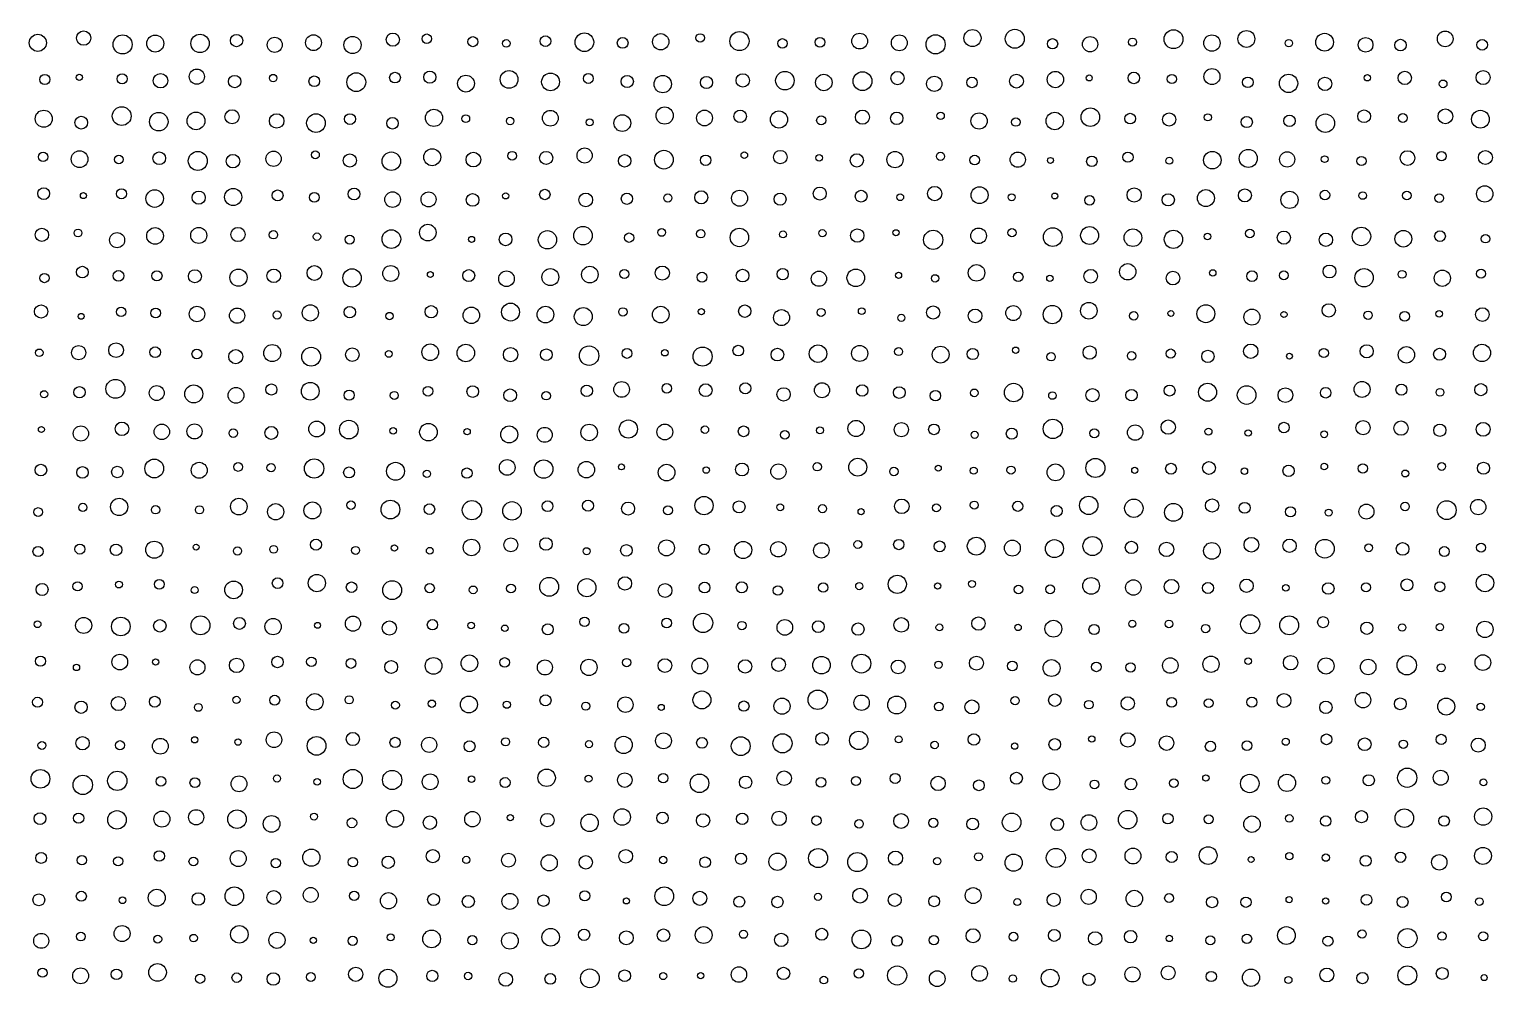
# Model space of a CAD drawing. Extents: x -295 to 305, y -195 to 205.
# Drawn here: x 155.4 to 230.6, y 105.4 to 154.6 of the extents above; entities that cross this region are included whole.
import ezdxf

# ---------------------------------------------------------------- set-up
doc = ezdxf.new("R2010")
doc.units = 0

msp = doc.modelspace()

# ---------------------------------------------------------------- linework, layer by layer
at = {"layer": 'VIA'}
for centre, radius in [((155.8251, 153.9321), 0.4399), ((158.1767, 154.1767), 0.3695), ((160.1811, 153.8508), 0.489), ((161.8559, 153.8959), 0.4391), ((164.1559, 153.9029), 0.4706), ((166.0332, 154.0477), 0.3181), ((167.9916, 153.8302), 0.3859), ((169.9843, 153.9411), 0.4085), ((171.99, 153.8234), 0.4423), ((174.0561, 154.0986), 0.338), ((175.8004, 154.1453), 0.2419), ((178.1741, 153.9927), 0.2588), ((181.8986, 154.0169), 0.2751), ((183.8992, 153.9632), 0.4788), ((185.8634, 153.9292), 0.2764), ((187.8193, 153.9888), 0.417), ((189.8449, 154.1865), 0.2148), ((191.8646, 154.0235), 0.4911), ((195.999, 153.9594), 0.2483), ((198.0377, 154.0208), 0.4034), ((200.0751, 153.9357), 0.408), ((201.938, 153.8541), 0.492), ((203.832, 154.1779), 0.4392), ((206.0057, 154.1411), 0.4873), ((209.8753, 153.8601), 0.3904), ((214.1616, 154.1184), 0.4837), ((216.132, 153.9194), 0.4209), ((217.903, 154.1316), 0.4337), ((221.9213, 153.965), 0.4569), ((224.0276, 153.8294), 0.3783), ((228.1136, 154.1368), 0.4023), ((179.8832, 153.9061), 0.1955), ((194.0744, 153.9065), 0.2424), ((207.9484, 153.8868), 0.2612), ((212.0525, 153.9688), 0.2073), ((220.084, 153.9191), 0.1897), ((225.8197, 153.8155), 0.2977), ((230.0139, 153.8307), 0.2716), ((156.1808, 152.0466), 0.2614), ((157.9537, 152.1582), 0.1634), ((160.1499, 152.0826), 0.2592), ((162.1265, 151.9873), 0.3705), ((163.9908, 152.1966), 0.3905), ((165.9349, 151.9442), 0.3185), ((167.9117, 152.1233), 0.1916), ((170.0245, 151.958), 0.2734), ((172.1826, 151.913), 0.4821), ((174.1702, 152.1481), 0.2743), ((175.9592, 152.1736), 0.3118), ((177.816, 151.8388), 0.4311), ((180.0303, 152.0539), 0.4548), ((182.1595, 151.9262), 0.4569), ((184.1041, 152.1039), 0.2536), ((186.0992, 151.9469), 0.3143), ((187.9243, 151.8132), 0.4475), ((190.1717, 151.8995), 0.3112), ((192.0341, 152.0041), 0.3447), ((194.1978, 151.9912), 0.4765), ((196.1963, 151.8963), 0.4213), ((198.1856, 151.9636), 0.4823), ((199.9802, 152.1256), 0.3411), ((201.8716, 151.8273), 0.3923), ((203.8074, 151.901), 0.2704), ((206.0915, 151.9686), 0.355), ((208.0908, 152.0499), 0.4194), ((209.8308, 152.1317), 0.1538), ((212.1203, 152.1286), 0.298), ((214.0755, 152.0739), 0.2368), ((216.1356, 152.1984), 0.4106), ((217.9787, 151.9061), 0.2716), ((220.0675, 151.8514), 0.4718), ((221.9406, 151.8232), 0.3442), ((224.1183, 152.138), 0.1615), ((226.0367, 152.1306), 0.3432), ((228.0081, 151.8257), 0.1984), ((230.0608, 152.15), 0.3602), ((156.1277, 150.0347), 0.4387), ((160.1314, 150.1711), 0.4826), ((165.8017, 150.1349), 0.3639), ((176.17, 150.0785), 0.4413), ((182.1495, 150.062), 0.4046), ((188.0231, 150.1986), 0.4424), ((190.0685, 150.0733), 0.4066), ((191.901, 150.1573), 0.3219), ((198.1805, 150.1168), 0.3645), ((209.8885, 150.116), 0.4747), ((223.9518, 150.161), 0.3271), ((228.1271, 150.1563), 0.38), ((229.9246, 150.0105), 0.4569), ((158.0548, 149.8365), 0.3289), ((162.0359, 149.8847), 0.4756), ((163.9497, 149.9239), 0.4565), ((168.0905, 149.9211), 0.3734), ((170.1115, 149.8111), 0.4799), ((171.8581, 150.0156), 0.2801), ((174.0453, 149.8008), 0.2961), ((177.8066, 150.0373), 0.1985), ((180.0838, 149.9156), 0.1923), ((184.1701, 149.8505), 0.183), ((185.8468, 149.8131), 0.4296), ((193.8944, 149.9973), 0.4409), ((196.0621, 149.9519), 0.2328), ((199.941, 150.0562), 0.3166), ((202.1988, 150.1852), 0.1881), ((204.1722, 149.9191), 0.417), ((206.0585, 149.862), 0.2159), ((208.0605, 149.9174), 0.4478), ((211.9314, 150.0414), 0.276), ((213.9363, 149.9938), 0.3389), ((215.9236, 150.1071), 0.1846), ((217.9191, 149.8668), 0.2899), ((220.1202, 149.9292), 0.2957), ((221.9596, 149.8048), 0.4748), ((225.9397, 150.0748), 0.228), ((156.0968, 148.0754), 0.2438), ((157.969, 147.9601), 0.4297), ((162.0587, 148.0029), 0.3255), ((164.0415, 147.8683), 0.4889), ((165.8463, 147.8573), 0.3479), ((167.9323, 147.9789), 0.3945), ((170.0804, 148.1803), 0.2025), ((171.8484, 147.8926), 0.3398), ((173.983, 147.8547), 0.4734), ((176.0811, 148.0611), 0.4371), ((178.1993, 147.9354), 0.3781), ((180.1926, 148.1359), 0.2242), ((181.9321, 148.0233), 0.3378), ((183.9095, 148.1454), 0.3898), ((185.9637, 147.8706), 0.3208), ((187.9836, 147.9332), 0.4797), ((192.1143, 148.1632), 0.1678), ((193.9621, 148.0653), 0.3464), ((195.9593, 148.0263), 0.1694), ((197.8922, 147.8964), 0.342), ((199.8544, 147.9372), 0.4179), ((202.1888, 148.1015), 0.2108), ((206.1599, 147.933), 0.3911), ((211.8199, 148.0626), 0.2626), ((216.1568, 147.9101), 0.4502), ((218.0001, 147.9967), 0.4643), ((219.999, 147.9444), 0.3911), ((226.1774, 148.0167), 0.3771), ((227.9247, 148.1137), 0.2339), ((230.1769, 148.0456), 0.3597), ((159.9858, 147.9421), 0.2246), ((190.1283, 147.9024), 0.2669), ((203.9426, 147.911), 0.2489), ((207.8373, 147.8939), 0.154), ((209.9632, 147.8476), 0.2673), ((213.9501, 147.8803), 0.1784), ((221.923, 147.9604), 0.1728), ((223.8129, 147.8645), 0.2368), ((156.1279, 146.1904), 0.3022), ((158.1646, 146.0886), 0.1552), ((160.1222, 146.1842), 0.2565), ((161.8229, 145.9355), 0.4502), ((164.0864, 145.9843), 0.339), ((165.8563, 146.0158), 0.4382), ((168.1397, 146.1001), 0.2785), ((170.0246, 145.9963), 0.2497), ((172.0658, 146.1696), 0.305), ((174.046, 145.8847), 0.4004), ((175.8922, 145.8936), 0.3846), ((178.1573, 145.8658), 0.3237), ((179.8552, 146.0751), 0.1581), ((181.8652, 146.1459), 0.2677), ((183.9673, 145.864), 0.3522), ((186.0824, 145.9264), 0.29), ((188.1835, 145.966), 0.2111), ((189.9024, 145.9979), 0.3364), ((191.8703, 145.9517), 0.411), ((193.9493, 145.9073), 0.311), ((195.9893, 146.1917), 0.3351), ((198.1144, 146.0573), 0.3033), ((200.1254, 146.003), 0.1719), ((201.8925, 146.1924), 0.369), ((204.1978, 146.1107), 0.4332), ((205.8464, 146.0042), 0.1801), ((208.0584, 146.0663), 0.1522), ((209.8475, 145.8457), 0.2471), ((212.1381, 146.1201), 0.367), ((213.8906, 145.8742), 0.3127), ((215.8235, 145.9604), 0.4362), ((217.8244, 146.1), 0.3342), ((220.1188, 145.8699), 0.4429), ((221.9358, 146.1147), 0.2472), ((223.8814, 146.0922), 0.1955), ((226.1484, 146.0893), 0.2228), ((227.8083, 145.9553), 0.2275), ((230.1458, 146.1748), 0.4218), ((161.8435, 144.0172), 0.429), ((164.0888, 144.0418), 0.413), ((166.1056, 144.0906), 0.3648), ((175.8545, 144.1901), 0.4249), ((183.8279, 144.0305), 0.4776), ((207.9564, 143.9589), 0.48), ((209.8484, 144.0392), 0.4596), ((223.8125, 143.992), 0.4753), ((156.0319, 144.0732), 0.3433), ((157.889, 144.1686), 0.2016), ((159.8953, 143.8009), 0.3869), ((167.9215, 144.0787), 0.2183), ((170.1635, 143.9806), 0.1915), ((171.8401, 143.8305), 0.2302), ((173.9825, 143.8555), 0.479), ((178.1066, 143.841), 0.1538), ((179.8518, 143.8395), 0.328), ((182.0008, 143.8179), 0.4703), ((186.1961, 143.9279), 0.2403), ((187.8653, 144.1949), 0.1984), ((189.8752, 144.127), 0.2134), ((191.861, 143.9379), 0.4739), ((194.1023, 144.0966), 0.176), ((196.1234, 144.1553), 0.1861), ((197.9168, 144.0375), 0.3424), ((199.9041, 144.1827), 0.1561), ((201.8131, 143.817), 0.494), ((204.1454, 144.0226), 0.4003), ((205.861, 144.1847), 0.208), ((212.0748, 143.9271), 0.4533), ((214.1564, 143.8412), 0.4702), ((215.9007, 143.992), 0.1681), ((218.0854, 144.1389), 0.2206), ((219.8297, 143.9303), 0.3374), ((221.9889, 143.8186), 0.3438), ((225.965, 143.873), 0.4288), ((227.8478, 144.0048), 0.2757), ((230.1835, 143.8729), 0.2172), ((158.1106, 142.1569), 0.2991), ((159.9663, 141.9652), 0.2757), ((161.9424, 141.968), 0.2612), ((163.8916, 141.9483), 0.3356), ((166.1291, 141.8741), 0.4397), ((167.9451, 141.968), 0.3499), ((170.033, 142.1151), 0.3798), ((171.9624, 141.8579), 0.4719), ((173.9518, 142.0862), 0.4085), ((175.9859, 142.0337), 0.1531), ((177.9602, 141.9833), 0.3052), ((179.8978, 141.8174), 0.401), ((182.1502, 141.9015), 0.4357), ((184.18, 142.0312), 0.426), ((185.9528, 142.0617), 0.2293), ((187.9002, 142.1094), 0.3633), ((192.0237, 141.9775), 0.3248), ((194.0835, 142.053), 0.2905), ((195.9451, 141.8196), 0.3894), ((197.8382, 141.8658), 0.4503), ((204.0415, 142.1213), 0.4231), ((209.905, 141.9487), 0.3502), ((211.8061, 142.1755), 0.4206), ((214.1322, 141.8543), 0.3504), ((216.1776, 142.1169), 0.1639), ((218.1898, 141.9488), 0.2725), ((219.824, 141.9927), 0.2258), ((222.1714, 142.1921), 0.332), ((223.947, 141.8709), 0.4739), ((225.9019, 142.0449), 0.204), ((227.9673, 141.8455), 0.417), ((229.9553, 142.0782), 0.2267), ((156.1649, 141.8544), 0.2377), ((189.9415, 141.8991), 0.2543), ((200.0357, 141.9953), 0.1559), ((201.9118, 141.8383), 0.1896), ((206.1867, 141.9122), 0.2429), ((207.8076, 141.84), 0.1633), ((155.9903, 140.1361), 0.3425), ((158.0506, 139.8881), 0.1502), ((160.1011, 140.1159), 0.2433), ((161.8805, 140.0566), 0.2481), ((163.9993, 140.0069), 0.3962), ((166.0611, 139.9223), 0.3915), ((168.1199, 139.9586), 0.2082), ((169.822, 140.0649), 0.4177), ((171.8461, 140.1004), 0.2927), ((173.8903, 139.9033), 0.19), ((176.0309, 140.1267), 0.3163), ((178.0936, 139.938), 0.4221), ((180.1061, 140.1062), 0.4594), ((181.8987, 139.9781), 0.4275), ((183.8416, 139.8751), 0.4612), ((185.8786, 140.1172), 0.2152), ((187.8191, 139.9762), 0.4264), ((189.9105, 140.1298), 0.1594), ((192.1356, 140.1511), 0.3195), ((194.0245, 139.8207), 0.4109), ((196.0559, 140.0878), 0.2059), ((198.1433, 140.1524), 0.1728), ((200.1801, 139.8119), 0.1822), ((201.8149, 140.0867), 0.3412), ((203.9684, 139.9096), 0.3485), ((205.9296, 140.0563), 0.387), ((207.9366, 139.9781), 0.4713), ((209.8087, 140.175), 0.4256), ((212.1167, 139.9118), 0.2168), ((214.0237, 140.0352), 0.1511), ((215.8201, 140.0229), 0.4615), ((218.1852, 139.8506), 0.4119), ((219.8336, 139.9828), 0.1558), ((222.1343, 140.1934), 0.3436), ((224.1535, 139.9403), 0.218), ((226.0309, 139.8855), 0.2484), ((227.8037, 140.0213), 0.1697), ((230.0253, 139.9797), 0.3493), ((159.8416, 138.1521), 0.378), ((167.8655, 138.0021), 0.4393), ((175.98, 138.0424), 0.4286), ((177.807, 138.0076), 0.4497), ((195.8972, 137.97), 0.4508), ((218.1276, 138.0972), 0.3697), ((224.0834, 138.0916), 0.3382), ((230.0044, 138.0113), 0.444), ((155.8956, 138.016), 0.1942), ((157.9201, 138.0216), 0.3665), ((161.8499, 138.0466), 0.2764), ((163.9934, 137.9576), 0.2508), ((165.9894, 137.8171), 0.3605), ((169.8635, 137.8159), 0.4842), ((171.9746, 137.9189), 0.3484), ((173.8481, 137.9561), 0.1706), ((180.1054, 137.9205), 0.3697), ((181.9447, 137.9175), 0.2987), ((184.1388, 137.8681), 0.4991), ((186.0875, 137.9827), 0.2524), ((188.0333, 138.0177), 0.1654), ((189.9708, 137.8203), 0.4917), ((191.8044, 138.129), 0.2739), ((193.8129, 137.9239), 0.3241), ((198.0387, 137.9833), 0.4136), ((200.0379, 138.0787), 0.2022), ((202.1973, 137.9218), 0.4317), ((203.8464, 137.9521), 0.2881), ((206.0548, 138.1489), 0.162), ((207.8702, 137.8095), 0.2136), ((209.854, 138.0267), 0.3411), ((212.0069, 137.8613), 0.2184), ((214.0172, 137.9743), 0.2366), ((215.9261, 137.8311), 0.3191), ((220.1159, 137.8435), 0.1508), ((221.8817, 138.0043), 0.2334), ((226.1232, 137.911), 0.4218), ((227.829, 137.9381), 0.3092), ((157.9639, 135.9913), 0.2906), ((159.8078, 136.1647), 0.4869), ((161.9344, 135.9491), 0.3832), ((163.8325, 135.9036), 0.4633), ((166.004, 135.8303), 0.4073), ((167.8221, 136.1306), 0.2861), ((169.818, 136.0403), 0.4563), ((175.8657, 136.0432), 0.249), ((178.1622, 136.0239), 0.2995), ((180.086, 135.8358), 0.3253), ((184.0208, 136.0645), 0.2926), ((185.8107, 136.1351), 0.4046), ((188.1326, 136.1902), 0.2439), ((190.1262, 136.0937), 0.3284), ((192.1655, 136.1913), 0.2878), ((194.1323, 135.8816), 0.3428), ((196.1051, 136.0919), 0.3867), ((198.1642, 136.0793), 0.2944), ((200.0731, 135.9743), 0.3012), ((203.9234, 135.957), 0.1983), ((205.9444, 135.9734), 0.4745), ((209.9982, 135.8403), 0.3379), ((213.9575, 136.0772), 0.2832), ((215.9081, 135.9909), 0.4606), ((217.9168, 135.8462), 0.4797), ((219.9069, 135.8406), 0.3774), ((221.9754, 135.9652), 0.2709), ((223.8435, 136.1377), 0.4091), ((225.8676, 136.121), 0.283), ((227.846, 135.9832), 0.2015), ((229.9427, 136.1218), 0.3129), ((156.1477, 135.8875), 0.1828), ((171.8163, 135.8427), 0.2597), ((174.1314, 135.8248), 0.2071), ((181.9342, 135.8111), 0.2172), ((201.928, 135.8135), 0.2676), ((207.9401, 135.8193), 0.1931), ((212.0053, 135.8426), 0.2942), ((156.0062, 134.0771), 0.1561), ((158.0367, 133.8727), 0.3911), ((160.1445, 134.1131), 0.3464), ((162.1944, 133.9569), 0.397), ((163.8719, 133.9793), 0.3877), ((165.8651, 133.8893), 0.2213), ((167.8167, 133.9014), 0.3298), ((170.1505, 134.1006), 0.4063), ((171.8, 134.0718), 0.479), ((174.0764, 134.0088), 0.1737), ((175.8871, 133.9418), 0.4503), ((177.8732, 133.966), 0.1644), ((180.036, 133.8217), 0.4378), ((181.8627, 133.802), 0.3833), ((184.1445, 133.9237), 0.4225), ((186.1595, 134.0987), 0.4673), ((188.0281, 133.9511), 0.4062), ((190.0899, 134.0673), 0.1923), ((192.0773, 133.983), 0.275), ((194.1958, 133.8028), 0.2205), ((195.9988, 134.034), 0.1795), ((197.8542, 134.1314), 0.4154), ((200.1804, 134.0698), 0.3692), ((201.8555, 134.0831), 0.2753), ((203.9466, 133.8019), 0.1814), ((205.8521, 133.862), 0.2838), ((207.9623, 134.1083), 0.4962), ((210.09, 133.88), 0.2268), ((212.1914, 133.9169), 0.3948), ((213.8864, 134.1972), 0.3685), ((215.9562, 133.9673), 0.18), ((217.9944, 133.8968), 0.1628), ((219.8325, 134.1775), 0.2699), ((221.8983, 133.831), 0.1747), ((223.8972, 134.1687), 0.3664), ((225.8468, 134.1467), 0.3691), ((227.8392, 134.0343), 0.3158), ((230.064, 134.0867), 0.3576), ((161.8047, 132.0733), 0.4827), ((164.1127, 131.9808), 0.4103), ((170.0149, 132.0735), 0.4962), ((174.1971, 131.932), 0.4597), ((179.9343, 132.1299), 0.4046), ((181.8068, 132.0443), 0.4734), ((184.0011, 132.0134), 0.424), ((197.9404, 132.1415), 0.4614), ((210.1457, 132.1016), 0.489), ((215.982, 132.1007), 0.3273), ((230.0836, 132.0879), 0.3087), ((155.9798, 131.993), 0.2995), ((158.1191, 131.8727), 0.2984), ((159.9058, 131.895), 0.2934), ((166.1163, 132.1514), 0.223), ((167.8042, 132.116), 0.2162), ((171.8141, 131.8699), 0.2813), ((175.8093, 131.8002), 0.1844), ((177.8646, 131.8359), 0.2647), ((185.8035, 132.1569), 0.1545), ((188.1202, 131.8662), 0.4257), ((190.1539, 131.9919), 0.1627), ((191.9956, 132.0231), 0.3327), ((193.8651, 131.9172), 0.3926), ((195.8612, 132.1661), 0.2187), ((199.8006, 131.9221), 0.2194), ((202.0783, 132.0891), 0.1535), ((203.8994, 131.9613), 0.1805), ((205.8122, 131.9908), 0.2072), ((208.0985, 131.8766), 0.4342), ((212.1691, 131.982), 0.1578), ((214.0315, 132.0639), 0.2772), ((217.8011, 131.9366), 0.1673), ((220.0723, 131.9533), 0.2929), ((221.9058, 132.1707), 0.169), ((223.8847, 132.0789), 0.2386), ((226.0662, 131.8183), 0.1787), ((227.933, 132.1797), 0.2014), ((158.1335, 130.076), 0.2104), ((160.0006, 130.101), 0.4419), ((161.8719, 129.9524), 0.2132), ((164.1301, 129.9508), 0.21), ((166.1484, 130.1165), 0.4262), ((168.0412, 129.8516), 0.4177), ((169.9314, 129.9229), 0.4365), ((171.9091, 130.1909), 0.215), ((173.9337, 129.9657), 0.4808), ((175.9375, 129.985), 0.2715), ((178.1218, 129.9333), 0.4942), ((180.1811, 129.8961), 0.4754), ((182.0077, 130.1372), 0.2761), ((184.0854, 130.1623), 0.2843), ((186.1446, 130.0163), 0.3339), ((188.1882, 129.9243), 0.2336), ((190.0435, 130.1692), 0.4701), ((191.8467, 130.1027), 0.3068), ((193.9577, 130.0814), 0.177), ((196.1327, 130.0103), 0.2078), ((200.1995, 130.133), 0.3743), ((201.9799, 130.0527), 0.203), ((203.9264, 130.1916), 0.2061), ((206.1565, 130.132), 0.2597), ((208.1584, 129.8938), 0.2812), ((209.8051, 130.1783), 0.4696), ((212.1217, 130.0338), 0.4718), ((214.1567, 129.8224), 0.459), ((216.1392, 130.1731), 0.3407), ((217.8156, 130.0535), 0.2812), ((224.0702, 129.8606), 0.3843), ((226.0518, 130.1166), 0.2203), ((228.1931, 129.9352), 0.4844), ((229.8114, 130.0932), 0.3952), ((155.8457, 129.84), 0.2229), ((198.1122, 129.8579), 0.1556), ((220.1702, 129.8451), 0.2598), ((222.1332, 129.8068), 0.1773), ((155.8353, 127.8114), 0.2614), ((157.9862, 127.9353), 0.2568), ((159.8433, 127.8958), 0.297), ((161.8069, 127.904), 0.4385), ((163.9531, 128.0369), 0.1505), ((166.0792, 127.8392), 0.21), ((167.9396, 127.9235), 0.2012), ((170.1132, 128.1633), 0.2876), ((172.145, 127.8687), 0.206), ((174.1416, 127.9874), 0.1617), ((175.958, 127.8479), 0.1766), ((178.0993, 128.0178), 0.4231), ((180.1199, 128.1571), 0.3579), ((181.9258, 128.1955), 0.3195), ((184.0133, 127.8273), 0.1794), ((186.0558, 127.87), 0.2961), ((188.1175, 127.9961), 0.4083), ((190.0546, 127.9256), 0.2642), ((192.0534, 127.8916), 0.4404), ((193.8606, 127.9255), 0.3944), ((196.07, 127.869), 0.3962), ((197.9469, 128.1711), 0.2045), ((200.0475, 128.1668), 0.2627), ((202.1446, 128.0721), 0.2798), ((204.0259, 128.0853), 0.4575), ((205.8823, 127.9873), 0.409), ((208.0454, 127.9582), 0.4626), ((209.9974, 128.0909), 0.4897), ((211.9958, 128.0206), 0.3173), ((213.8005, 127.92), 0.3699), ((216.1348, 127.8416), 0.4289), ((218.1614, 128.1571), 0.3792), ((220.118, 128.1052), 0.3436), ((221.9345, 127.9556), 0.4803), ((224.183, 128.0015), 0.2009), ((225.9249, 127.947), 0.3257), ((228.0698, 127.8106), 0.2537), ((229.9579, 128.0101), 0.2286), ((162.0629, 126.1269), 0.2546), ((168.1412, 126.1864), 0.2732), ((170.1565, 126.19), 0.4435), ((182.0877, 125.9978), 0.4851), ((184.0252, 125.9514), 0.4662), ((185.9823, 126.1727), 0.3441), ((199.9713, 126.1261), 0.4667), ((209.9277, 126.0452), 0.4297), ((214.0563, 126.0094), 0.3709), ((217.9117, 126.0518), 0.3434), ((226.1496, 126.0985), 0.3062), ((230.1599, 126.1947), 0.4471), ((156.0423, 125.857), 0.3111), ((157.8647, 126.0205), 0.2368), ((159.9928, 126.1163), 0.1762), ((163.876, 125.8313), 0.1813), ((165.8804, 125.8408), 0.4535), ((171.939, 125.9762), 0.27), ((174.0237, 125.8272), 0.4862), ((175.9504, 125.9328), 0.2408), ((178.1851, 125.8396), 0.1991), ((180.128, 125.9108), 0.227), ((188.0403, 125.8104), 0.3538), ((190.0718, 125.9594), 0.2772), ((191.9849, 125.9719), 0.2838), ((193.8399, 125.8078), 0.2455), ((196.1655, 125.9611), 0.2441), ((198.0186, 126.0333), 0.1828), ((202.0418, 126.0434), 0.1592), ((203.8072, 126.1462), 0.1788), ((206.1977, 125.8625), 0.226), ((207.8231, 125.8691), 0.2232), ((212.0979, 125.964), 0.3972), ((215.9282, 125.9403), 0.2825), ((219.9282, 125.9493), 0.1707), ((222.1072, 125.9122), 0.2981), ((224.05, 125.9711), 0.2311), ((227.84, 126.0035), 0.2574), ((155.8117, 124.0761), 0.1734), ((158.1791, 124.0131), 0.412), ((160.0865, 123.9604), 0.4783), ((162.0889, 123.9921), 0.3214), ((164.1798, 124.0179), 0.4866), ((166.1811, 124.117), 0.3044), ((167.9097, 123.9541), 0.4193), ((170.1924, 124.021), 0.1518), ((172.0117, 124.1071), 0.3893), ((173.8823, 123.8808), 0.3655), ((176.0948, 124.0535), 0.2651), ((178.0847, 124.0111), 0.1654), ((183.9056, 124.1997), 0.243), ((185.9314, 123.8704), 0.2514), ((188.1248, 124.1388), 0.2481), ((189.992, 124.1436), 0.4962), ((191.9907, 124.0048), 0.2175), ((194.1954, 123.9124), 0.4004), ((195.9127, 123.9537), 0.3017), ((197.9539, 123.8267), 0.3138), ((200.1765, 124.0433), 0.3762), ((204.1413, 124.1124), 0.3426), ((207.9892, 123.8488), 0.4333), ((212.0399, 124.0996), 0.1807), ((213.9266, 124.0954), 0.1961), ((218.0974, 124.0769), 0.4889), ((220.1038, 124.0212), 0.4842), ((221.8442, 124.1825), 0.2839), ((224.0921, 123.8702), 0.3131), ((230.1558, 123.8121), 0.42), ((179.8147, 123.8703), 0.1653), ((182.0196, 123.8153), 0.2823), ((202.1374, 123.9111), 0.1785), ((206.1733, 123.9143), 0.1659), ((210.0793, 123.809), 0.2614), ((215.8092, 123.8503), 0.2166), ((225.9084, 123.9123), 0.1891), ((227.8458, 123.9261), 0.1861), ((155.962, 122.1836), 0.2613), ((157.8093, 121.857), 0.1616), ((160.0358, 122.1358), 0.4025), ((161.8755, 122.1354), 0.1629), ((164.0212, 121.8612), 0.3868), ((166.0331, 121.9641), 0.3722), ((168.1325, 122.1367), 0.2916), ((169.8731, 122.1473), 0.2423), ((171.9087, 122.0645), 0.2525), ((173.9717, 121.8826), 0.3305), ((176.1509, 121.9398), 0.4286), ((177.9912, 122.0723), 0.4279), ((179.8026, 122.114), 0.2471), ((181.8696, 121.8574), 0.3852), ((184.1329, 121.8618), 0.4204), ((186.0717, 122.106), 0.2153), ((188.0327, 121.9531), 0.3494), ((189.8281, 121.9336), 0.404), ((192.1542, 121.9095), 0.3418), ((193.8747, 122.0045), 0.3526), ((196.0785, 121.9736), 0.4502), ((198.1254, 122.0528), 0.4838), ((200.0164, 121.883), 0.3543), ((202.0916, 121.9948), 0.191), ((204.0356, 122.0782), 0.3593), ((205.8817, 121.9321), 0.2478), ((207.8972, 121.8276), 0.4345), ((210.1954, 121.883), 0.2438), ((211.9562, 121.8581), 0.2404), ((213.9946, 121.9568), 0.4002), ((216.0856, 122.0218), 0.4179), ((217.992, 122.1786), 0.1656), ((220.174, 122.1019), 0.3708), ((221.9936, 121.9339), 0.4139), ((224.161, 121.8807), 0.3977), ((226.1424, 121.9721), 0.497), ((227.9097, 121.8425), 0.2053), ((230.05, 122.1061), 0.4016), ((159.9604, 120.0031), 0.363), ((161.8311, 120.0954), 0.2791), ((166.0264, 120.1907), 0.1844), ((167.9918, 120.1739), 0.255), ((170.0545, 120.0907), 0.423), ((171.8141, 120.1946), 0.2109), ((177.9671, 119.9559), 0.4334), ((181.9016, 120.1709), 0.2842), ((189.9359, 120.19), 0.4589), ((195.8825, 120.1965), 0.4975), ((198.1394, 120.0477), 0.3949), ((199.9366, 119.9304), 0.4597), ((206.0225, 120.1503), 0.2152), ((208.0616, 120.1754), 0.3204), ((219.8346, 120.1625), 0.3545), ((223.8948, 120.1811), 0.3974), ((155.8093, 120.0705), 0.2566), ((158.0456, 119.8158), 0.3178), ((164.069, 119.8056), 0.2014), ((174.1921, 119.9209), 0.2041), ((176.0629, 119.9964), 0.1894), ((179.9121, 119.9453), 0.1861), ((183.9707, 119.8681), 0.2081), ((186.0056, 119.9457), 0.3948), ((187.8477, 119.8077), 0.1534), ((192.0934, 119.8736), 0.2621), ((194.0515, 119.8663), 0.4138), ((202.1018, 119.8446), 0.2226), ((203.8057, 119.8286), 0.3582), ((209.8064, 119.9462), 0.2204), ((211.8068, 120.0097), 0.3405), ((214.0615, 120.0642), 0.247), ((215.9655, 120.025), 0.2248), ((218.1864, 120.0723), 0.2591), ((221.9872, 119.8088), 0.32), ((225.8091, 119.9888), 0.3047), ((228.1684, 119.8489), 0.4359), ((229.9378, 119.8348), 0.1891), ((158.1203, 117.9657), 0.342), ((162.1144, 117.8116), 0.4045), ((163.8756, 118.1403), 0.1587), ((166.106, 118.0262), 0.1665), ((167.9553, 118.143), 0.3999), ((170.1415, 117.8307), 0.4803), ((172.0024, 118.1801), 0.3388), ((174.1758, 118.0071), 0.264), ((175.9256, 117.8825), 0.3882), ((179.85, 118.0359), 0.2091), ((181.8095, 118.0112), 0.2634), ((184.1352, 117.9189), 0.1829), ((185.9128, 117.8789), 0.4414), ((187.9608, 118.0898), 0.4049), ((189.941, 117.9849), 0.2765), ((191.928, 117.8162), 0.4826), ((194.0746, 117.9605), 0.4895), ((196.108, 118.186), 0.3278), ((197.9924, 118.1129), 0.4711), ((200.0462, 118.164), 0.1795), ((203.9071, 118.156), 0.2959), ((208.0595, 117.9077), 0.2964), ((209.9613, 118.1859), 0.1628), ((211.8132, 118.1347), 0.3727), ((213.8028, 117.9712), 0.3733), ((219.9254, 118.0423), 0.1826), ((222.0183, 118.1655), 0.2752), ((223.979, 117.9143), 0.3288), ((225.9653, 117.9135), 0.213), ((227.9091, 118.1632), 0.2606), ((229.8107, 117.8674), 0.3623), ((156.0328, 117.8521), 0.2017), ((160.0418, 117.8612), 0.2367), ((177.9977, 117.8091), 0.2826), ((201.8881, 117.8751), 0.1897), ((206.0006, 117.8179), 0.1651), ((216.0573, 117.8051), 0.2657), ((217.9342, 117.842), 0.2525), ((155.9569, 116.1378), 0.48), ((172.0015, 116.1286), 0.4908), ((181.9591, 116.1908), 0.4473), ((226.1645, 116.1934), 0.4935), ((158.1345, 115.8263), 0.4976), ((159.9058, 116.0332), 0.4951), ((162.1494, 116.0086), 0.243), ((163.8919, 115.9398), 0.2539), ((166.1595, 115.8816), 0.405), ((168.1103, 116.1549), 0.1827), ((170.1746, 115.9839), 0.1661), ((174.0237, 116.0788), 0.4946), ((175.9751, 115.9853), 0.4052), ((178.1042, 116.1213), 0.165), ((179.8275, 115.9474), 0.2543), ((184.1105, 116.1419), 0.1801), ((185.975, 116.0702), 0.3743), ((187.9474, 116.1722), 0.2432), ((189.8103, 115.9094), 0.4763), ((192.182, 115.9585), 0.3165), ((194.1577, 116.1701), 0.3738), ((196.0541, 115.9593), 0.2548), ((197.847, 116.0268), 0.2336), ((199.8619, 116.1605), 0.2589), ((202.0667, 115.9017), 0.3676), ((204.161, 115.8037), 0.2784), ((206.0921, 116.1668), 0.306), ((207.8842, 116), 0.4341), ((210.0946, 115.8521), 0.2232), ((211.9713, 115.8698), 0.2993), ((214.1749, 115.9167), 0.2164), ((215.8231, 116.1774), 0.1621), ((218.0779, 115.8984), 0.4729), ((219.9889, 115.9291), 0.4423), ((221.9848, 116.058), 0.199), ((224.1905, 116.0646), 0.286), ((227.8857, 116.1912), 0.383), ((230.0809, 115.9558), 0.1776), ((155.9365, 114.094), 0.3039), ((157.9205, 114.1157), 0.2623), ((159.8881, 114.0307), 0.4746), ((162.1975, 114.0702), 0.4102), ((163.9585, 114.1626), 0.3909), ((166.056, 114.0682), 0.4775), ((170.0118, 114.196), 0.1755), ((174.1702, 114.0863), 0.439), ((178.1474, 114.0645), 0.3958), ((181.9939, 114.0201), 0.3454), ((185.8395, 114.1743), 0.4234), ((187.9088, 114.1283), 0.2958), ((189.9924, 114.0044), 0.3418), ((192.0054, 114.085), 0.2916), ((193.8964, 114.1067), 0.372), ((200.1678, 113.9696), 0.3793), ((205.8455, 113.903), 0.4791), ((211.8029, 114.0423), 0.4769), ((213.8741, 114.0922), 0.2666), ((223.8144, 114.1914), 0.3119), ((226.0147, 114.12), 0.4775), ((230.0656, 114.1966), 0.4454), ((167.8317, 113.8249), 0.428), ((171.9548, 113.8766), 0.2497), ((175.9608, 113.8873), 0.345), ((180.0929, 114.1448), 0.1596), ((184.165, 113.876), 0.4481), ((195.8205, 113.9921), 0.2426), ((198.0075, 113.8278), 0.2181), ((201.826, 113.8785), 0.2344), ((203.8431, 113.8146), 0.3031), ((208.1868, 113.8084), 0.3263), ((209.8145, 113.8929), 0.404), ((215.9674, 114.0635), 0.2311), ((218.1899, 113.8099), 0.4219), ((220.1084, 114.104), 0.194), ((221.9807, 113.9699), 0.2676), ((228.0595, 113.9732), 0.2696), ((155.9952, 112.0732), 0.2789), ((158.0877, 111.9568), 0.2425), ((159.9487, 111.9015), 0.2356), ((162.0611, 112.1744), 0.2697), ((163.8144, 111.8893), 0.2255), ((166.1186, 112.0449), 0.4099), ((169.8749, 112.0917), 0.4417), ((172.0064, 111.8583), 0.2451), ((173.824, 111.8529), 0.3173), ((176.1144, 112.1643), 0.3358), ((177.8332, 111.9721), 0.1868), ((179.9976, 111.959), 0.3587), ((182.0923, 111.8218), 0.4151), ((183.9712, 111.8499), 0.3435), ((186.023, 112.1587), 0.3499), ((187.9458, 111.9692), 0.1931), ((190.0987, 111.8529), 0.2743), ((191.9402, 112.0309), 0.2879), ((193.8155, 111.881), 0.4431), ((195.9029, 112.0691), 0.491), ((197.9163, 111.8637), 0.4923), ((199.877, 112.0656), 0.3649), ((202.024, 111.9114), 0.1867), ((204.1431, 112.1365), 0.2074), ((205.9453, 111.8293), 0.4411), ((208.1153, 112.0781), 0.4903), ((209.8262, 112.1811), 0.3533), ((212.0757, 112.1727), 0.4074), ((214.0648, 112.1216), 0.2817), ((215.938, 112.1982), 0.4556), ((218.147, 111.9943), 0.1549), ((220.1092, 112.1644), 0.188), ((221.9823, 112.0907), 0.1887), ((224.0313, 111.927), 0.2815), ((225.8199, 112.1116), 0.267), ((227.8121, 111.8503), 0.3948), ((230.0541, 112.1783), 0.434), ((168.0475, 111.8112), 0.2402), ((165.9179, 110.1082), 0.4788), ((188.0026, 110.1065), 0.4811), ((155.877, 109.9238), 0.3049), ((158.0585, 110.1097), 0.2576), ((160.1766, 109.9003), 0.1708), ((161.93, 110.031), 0.4374), ((164.0651, 109.9657), 0.321), ((167.9423, 110.0487), 0.3568), ((169.842, 110.1748), 0.3824), ((172.0752, 110.1272), 0.2356), ((173.8369, 109.8761), 0.4159), ((176.1535, 109.9358), 0.3071), ((177.9357, 109.8398), 0.3106), ((180.0714, 109.8464), 0.4108), ((181.802, 109.8802), 0.2928), ((183.9168, 110.1271), 0.2583), ((186.0561, 109.8651), 0.1546), ((189.8284, 110.0017), 0.3618), ((191.8541, 109.8225), 0.2815), ((193.8129, 109.8127), 0.2918), ((195.8985, 110.0818), 0.1853), ((198.0598, 110.1367), 0.3798), ((199.8397, 109.9151), 0.3311), ((201.8646, 109.8506), 0.2804), ((203.8717, 110.1421), 0.407), ((206.1382, 109.809), 0.1786), ((208.0055, 109.9207), 0.3377), ((209.8037, 110.076), 0.3892), ((212.1459, 109.9907), 0.4217), ((213.9325, 110.0146), 0.2273), ((216.1426, 109.8039), 0.2869), ((217.8818, 109.801), 0.2639), ((220.0996, 109.9299), 0.1576), ((221.9767, 109.861), 0.1572), ((224.0736, 109.9245), 0.279), ((225.9224, 109.8132), 0.2826), ((228.1724, 110.0721), 0.2477), ((229.8736, 109.8358), 0.1952), ((160.1515, 108.1897), 0.4105), ((166.1766, 108.1503), 0.4504), ((176.0492, 107.917), 0.4529), ((182.1669, 108.0005), 0.4532), ((183.882, 108.1293), 0.2924), ((186.0522, 107.971), 0.3564), ((187.9637, 108.1051), 0.3222), ((190.0268, 108.1159), 0.4338), ((192.0699, 108.1551), 0.2082), ((196.0915, 108.1556), 0.3062), ((198.1315, 107.8915), 0.4805), ((203.8618, 108.0787), 0.3589), ((208.0363, 108.0966), 0.3064), ((211.9543, 108.033), 0.3199), ((219.958, 108.0906), 0.457), ((223.846, 108.1691), 0.2152), ((226.1771, 107.9587), 0.4923), ((155.9969, 107.8184), 0.3844), ((158.033, 108.0358), 0.2238), ((161.9858, 107.9037), 0.2033), ((163.8265, 107.958), 0.1942), ((168.1062, 107.8468), 0.4149), ((169.9741, 107.8458), 0.1622), ((171.9964, 107.8186), 0.236), ((173.9487, 107.9958), 0.182), ((178.144, 107.8492), 0.2383), ((180.0715, 107.8172), 0.4268), ((194.009, 107.868), 0.3444), ((199.9558, 107.8126), 0.2757), ((201.8532, 107.8532), 0.2394), ((205.9402, 108.0274), 0.2288), ((210.1372, 107.9424), 0.3463), ((213.9423, 107.9418), 0.1634), ((216.0477, 107.843), 0.2285), ((217.9295, 107.9227), 0.2456), ((222.0948, 107.8064), 0.26), ((227.9498, 108.0611), 0.2152), ((230.0673, 108.0502), 0.2339), ((156.0645, 106.1781), 0.2334), ((158.022, 106.0183), 0.4072), ((159.8648, 106.1004), 0.2713), ((161.9728, 106.197), 0.4529), ((164.1586, 105.8731), 0.2372), ((166.0387, 105.927), 0.2416), ((167.9217, 105.8614), 0.3198), ((169.8471, 105.9607), 0.228), ((172.1524, 106.0991), 0.3633), ((173.8057, 105.8946), 0.463), ((176.0836, 106.0181), 0.2861), ((177.9248, 106.0123), 0.1892), ((179.8602, 105.8381), 0.3535), ((182.1464, 105.8622), 0.2754), ((184.1796, 105.8935), 0.482), ((185.9658, 106.0245), 0.301), ((187.9458, 106.0054), 0.1798), ((189.8772, 106.0277), 0.1605), ((191.8361, 106.0863), 0.3967), ((194.1255, 106.1453), 0.3196), ((197.9932, 106.1409), 0.2352), ((199.963, 106.0387), 0.4907), ((202.0223, 105.8735), 0.4044), ((204.1967, 106.144), 0.4049), ((205.9062, 105.881), 0.1899), ((207.8229, 105.9049), 0.456), ((209.8108, 105.8385), 0.3166), ((212.0537, 106.0935), 0.3879), ((213.8843, 106.1753), 0.3593), ((216.0983, 105.9871), 0.265), ((218.1387, 105.921), 0.4431), ((222.0375, 106.0648), 0.3577), ((223.8667, 105.9045), 0.2877), ((226.1718, 106.0439), 0.4866), ((227.9622, 106.1406), 0.305), ((230.1167, 105.9298), 0.1542), ((196.1983, 105.8036), 0.1956), ((220.0624, 105.8049), 0.1828)]:
    msp.add_circle(centre, radius, dxfattribs=at)

doc.saveas('drawing.dxf')
